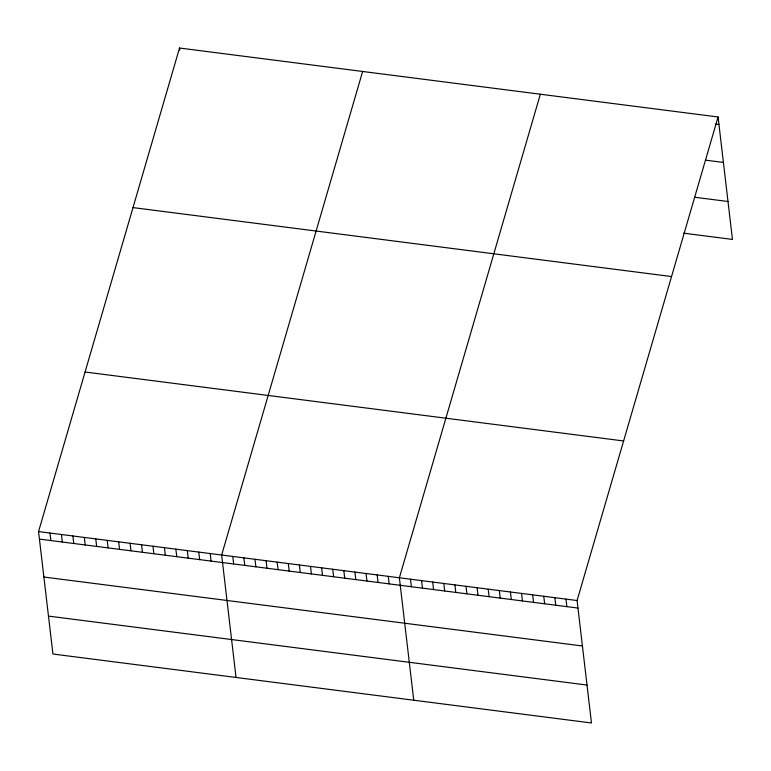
<?xml version="1.0" encoding="UTF-8"?>
<svg xmlns="http://www.w3.org/2000/svg" width="771" height="771" viewBox="0 0 771 771"><rect width="100%" height="100%" fill="white"/><g stroke="black" fill="none" stroke-linecap="round" stroke-linejoin="round"><path stroke-width="1.16" d="M718.071 116.98L577.084 600.532L591.473 722.976L52.929 654.02L38.55 531.576L179.527 48.024L718.071 116.98L732.45 239.424L683.578 233.17M362.63 71.472L221.653 555.024L236.032 677.468M540.346 94.226L399.368 577.778L413.757 700.222M715.623 124.083L718.948 124.507M705.629 160.156L723.41 162.43M694.671 197.231L727.997 201.501M133.007 207.592L671.541 276.548M85.07 372.007L623.604 440.964M38.55 531.576L577.084 600.532M39.437 539.102L577.971 608.059M43.889 577.026L582.423 645.982M48.477 616.096L587.01 685.053M565.981 599.106L566.858 606.632M554.869 597.689L555.756 605.216M543.767 596.262L544.644 603.789M532.655 594.846L533.542 602.373M521.553 593.419L522.43 600.946M510.441 592.003L511.327 599.53M499.338 590.576L500.215 598.103M488.226 589.15L489.113 596.677M477.124 587.733L478.001 595.26M466.012 586.307L466.898 593.834M454.909 584.89L455.786 592.417M443.797 583.464L444.684 590.991M432.695 582.047L433.572 589.574M421.583 580.621L422.469 588.148M410.48 579.194L411.357 586.721M388.266 576.351L389.143 583.878M377.154 574.935L378.041 582.462M366.042 573.508L366.929 581.035M354.939 572.082L355.826 579.619M343.827 570.665L344.714 578.192M332.725 569.239L333.612 576.766M321.613 567.822L322.5 575.349M310.511 566.396L311.397 573.923M299.399 564.979L300.285 572.506M288.296 563.553L289.183 571.08M277.184 562.126L278.071 569.663M266.082 560.71L266.968 568.237M254.97 559.283L255.856 566.81M243.867 557.867L244.754 565.394M179.527 48.024L179.788 50.173M232.755 556.44L233.642 563.967M210.204 553.559L211.09 561.086M198.764 552.094L199.65 559.621M187.324 550.619L188.201 558.156M175.875 549.154L176.761 556.691M164.435 547.689L165.312 555.216M152.986 546.225L153.872 553.751M141.546 544.76L142.433 552.287M130.097 543.295L130.983 550.822M118.657 541.83L119.544 549.357M107.217 540.365L108.094 547.892M95.768 538.9L96.654 546.427M84.328 537.435L85.205 544.962M72.879 535.97L73.765 543.497M61.439 534.505L62.326 542.032M49.99 533.04L50.876 540.567"/></g></svg>
